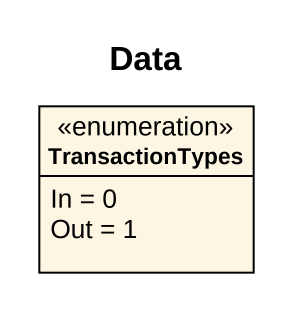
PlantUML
@startuml
title Data
hide circle
hide empty members
enum TransactionTypes {
  In = 0
  Out = 1
}
@enduml
